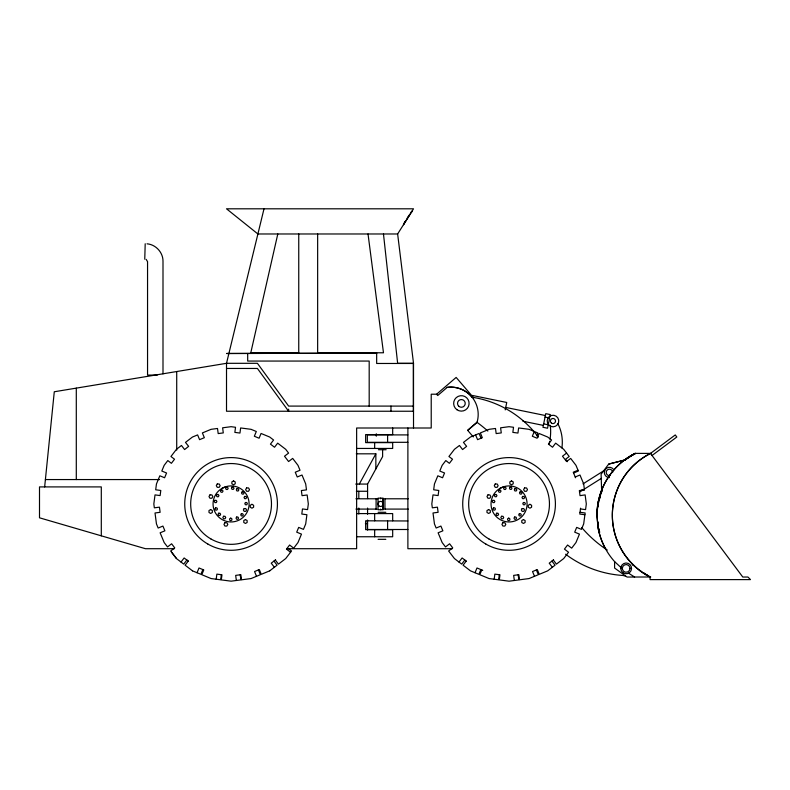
<?xml version="1.0" encoding="UTF-8"?>
<svg xmlns="http://www.w3.org/2000/svg" width="790" height="790" viewBox="0 0 790 790"><rect width="100%" height="100%" fill="white"/><g stroke="black" fill="none" stroke-linecap="round" stroke-linejoin="round"><path stroke-width="1.19" d="M144.758 259.199L145.202 243.764M605.92 549.406A69.313 69.313 0 0 1 598.099 527.75L596.904 515.06L598.109 502.42M44.655 486.907L54.283 391.761L226.513 363.311L257.412 363.311L288.626 406.09L413.516 406.09M216.193 579.228L216.865 574.123L221.97 574.794L221.299 579.899L231.114 581.173L240.891 579.89L240.219 574.784M221.348 574.695L220.677 579.801L211.088 578.557L201.796 574.705L203.771 569.955L199.011 567.98L197.036 572.74M494.175 579.228L494.846 574.123L499.952 574.794L499.28 579.899L509.076 581.193L518.852 579.899L518.181 574.794M499.31 574.705L498.638 579.811L489.069 578.557L479.787 574.705L481.752 569.955L476.992 567.98L475.027 572.74M580.571 508.187L579.781 514.053L584.896 514.725M620.812 568.01L621.088 566.637M472.094 396.768L472.361 395.444L506.736 402.475L505.225 409.892M549.86 416.863L550.334 414.592L545.752 413.654L542.957 427.281L547.539 428.219L549.633 417.999L545.051 417.061M277.803 233.978L250.786 352.775L298.748 352.775L298.748 233.978M264.008 208.807L226.513 363.311L226.513 411.244L413.516 411.244M598.129 502.46L601.605 490.205M557.503 423.479L558.273 424.467A40.626 40.626 0 0 1 561.907 447.881M202.882 569.56L200.907 574.31L192.454 570.844M534.297 431.498L532.322 436.248L537.082 438.223L539.057 433.463L547.697 437.038L551.568 440.02L548.438 444.108L552.516 447.239L555.656 443.151L563.695 449.312L569.195 456.492L565.62 459.227L567.506 461.686M536.598 435.784L537.773 432.93L529.053 429.326L518.625 427.953L517.954 433.058L512.848 432.387L513.52 427.281L509.066 426.689L500.603 427.805L501.275 432.91L496.169 433.582L495.498 428.476L489.069 429.326L480.36 432.93L482.325 437.69L477.575 439.665L475.6 434.905M359.302 484.072L375.852 453.816L356.27 453.816M367.577 498.589L367.577 484.072L382.617 456.59L382.617 449.234M226.226 487.223L225.585 488.339L226.226 489.454L227.52 489.454L228.162 488.339L227.52 487.223L225.604 486.867M504.218 487.223L503.576 488.339L504.218 489.454L505.501 489.454L506.143 488.339L505.501 487.223L503.595 486.867M405.231 221.338L403.917 223.412L404.47 223.758M407.196 218.218L409.171 215.097M397.637 233.978L413.516 208.807L226.513 208.807L257.896 233.978L397.637 233.978L413.516 363.311L413.516 428.002M181.009 562.055L184.139 557.967L188.227 561.107L185.087 565.186L192.483 570.824M458.99 562.055L462.12 557.967L466.456 561.285M464.826 560.031L461.686 564.119L454.438 558.56L448.641 551.015L452.729 547.875L449.599 543.787L445.511 546.927L442.163 542.562L438.114 532.796L442.874 530.821L440.909 526.071L436.149 528.036L434.451 523.938L433.009 512.977L438.114 512.305L437.433 507.16L432.328 507.832L431.814 503.941L433.009 494.896L438.114 495.577L438.786 490.472L433.68 489.79L434.451 483.944L437.828 475.797L442.578 477.762L444.553 473.003L439.793 471.038L442.163 465.32L445.807 460.57L449.382 463.315L452.512 459.227L448.937 456.492L454.438 449.312L459.454 445.471L462.584 449.559L466.613 446.35L463.463 442.39L470.435 437.038L479.086 433.463L481.051 438.223M466.209 561.107L463.078 565.186L470.445 570.834L478.868 574.33L480.843 569.57L482.739 570.36M286.74 548.704L356.636 548.704L356.636 428.002L431.222 428.002L431.222 394.21L436.613 394.21L456.146 377.423L473.654 397.805M471.65 396.708A27.472 27.472 0 0 0 447.189 387.376L437.729 395.514L436.613 394.21M467.729 430.422L477.19 422.295M275.601 559.833L271.247 563.171L274.377 567.25M269.706 570.844L277.102 565.176L273.962 561.088M566.578 453.085L562.49 456.215L566.578 461.538L570.657 458.407L575.969 465.31L578.339 471.038L573.58 473.003M553.563 559.843L549.228 563.171L552.358 567.25M652.036 455.494L676.803 437.008L675.262 434.944L650.496 453.43A69.313 69.313 0 0 0 650.081 577.036L650.081 579.603L750.5 579.603L747.923 577.036L742.778 577.036L650.496 453.43A69.135 69.135 0 0 0 650.496 577.036M583 483.875L604.844 470.09M579.495 492.15L601.348 478.375M222.069 488.329A18.022 18.022 0 0 1 249.107 503.941A18.022 18.022 0 0 1 222.069 519.553A18.022 18.022 0 0 1 222.069 488.329L226.414 486.531M269.736 570.824L261.283 574.33L259.308 569.57L254.558 571.545L256.523 576.295M500.05 488.329A18.022 18.022 0 0 1 527.088 503.941A18.022 18.022 0 0 1 500.05 519.553A18.022 18.022 0 0 1 500.05 488.329L504.395 486.531M578.013 470.257L573.254 472.223L575.555 477.762M575.219 476.982L579.979 475.017L583.692 483.944L584.462 489.879L579.356 490.55L580.028 495.656L585.133 494.896L586.318 503.941L585.568 509.619L580.462 508.948M624.268 460.116L608.735 464.046L601.101 474.188L601.625 490.254M608.764 464.086L624.298 460.155L635.042 453.391L651.148 453.401M581.391 490.195L584.462 489.79M376.662 353.17L226.671 353.495L376.662 353.17L376.662 363.469L413.358 363.469L413.358 411.106M413.516 363.311L397.637 363.311L383.476 233.978M226.513 368.456L257.412 368.456L288.626 411.244L288.626 409.181M157.279 375.082L147.552 375.082L147.552 261.648L146.14 259.357M407.887 434.905L367.33 434.905L367.33 442.311L407.887 442.311M356.636 448.444L392.679 448.444L392.679 442.637L365.642 442.637L365.642 434.589L392.679 434.589L392.679 428.002M378.44 449.727L386.162 449.727M45.395 479.56L159.57 479.56M355.707 484.072L367.577 484.072M356.359 491.262L367.577 491.262M378.025 498.144L383.18 498.144M355.935 498.786L378.025 498.786M384.947 498.786L408.272 498.786M355.935 509.086L376.8 509.086M384.947 509.086L408.272 509.086M378.025 509.738L383.18 509.738M378.104 512.295L385.826 512.295M356.636 513.589L392.679 513.589L392.679 520.808M407.887 520.966L365.642 520.808L365.642 529.656L392.679 529.656L392.679 536.756L356.636 536.756M365.395 523.602L367.577 523.602M407.887 529.498L367.33 529.498L367.33 520.966M378.104 539.333L385.826 539.333M174.402 548.704L145.449 548.704L39.5 517.806L39.5 486.907L101.298 486.907L101.298 535.827M452.255 548.704L407.887 548.704L407.887 428.002M650.723 576.996L627.053 577.036L614.59 568.04L614.59 561.591A69.313 69.313 0 0 1 598.03 527.75L596.924 515.1A69.313 69.313 0 0 1 635.051 453.43A69.313 69.313 0 0 0 596.973 515.1M580.028 512.305L585.133 512.977L583.682 523.938L581.43 529.369L576.67 527.394L574.705 532.154L579.455 534.129L575.959 542.562L571.674 548.161L567.585 545.021L564.445 549.109L568.533 552.25L563.685 558.56L556.446 564.119L553.316 560.031M147.049 243.814C155.739 244.505 163.056 252.395 162.997 261.135L162.997 373.858M505.728 407.423L545.367 415.53M543.658 423.875L548.24 424.813M522.921 421.228L543.342 425.395M412.232 210.841L403.473 224.725M411.136 211.987L411.679 212.322M628.603 573.214L634.627 577.036M550.531 425.563L550.294 425.395A51.429 51.429 0 0 1 550.047 439.368M288.261 548.487L291.53 550.995L285.704 558.56L278.465 564.119L275.325 560.031M290.552 552.25L286.464 549.109L289.604 545.021L293.683 548.161L297.978 542.562L301.474 534.129L296.714 532.154L298.689 527.394L303.449 529.369L305.7 523.938L306.905 514.725L301.8 514.053L302.471 508.948L307.577 509.619L308.327 503.941L307.152 494.984L302.047 495.656L301.375 490.55L306.481 489.879L305.7 483.944L301.997 475.017L297.238 476.982L295.262 472.223L300.022 470.257L297.978 465.32L292.675 458.407L288.587 461.538L284.509 456.215L288.587 453.085L285.704 449.312L277.675 443.151L274.535 447.239L270.447 444.108L273.587 440.02L269.706 437.038L261.065 433.463L259.1 438.223L254.341 436.248L256.315 431.498L251.072 429.326L240.634 427.953L239.963 433.058L234.857 432.387L235.529 427.281L231.075 426.689L222.622 427.805L223.294 432.91L218.188 433.582L217.517 428.476L211.088 429.326L202.378 432.93L204.343 437.69L199.584 439.665L197.619 434.905L192.454 437.038L185.482 442.39L188.632 446.35L184.603 449.559L181.463 445.471L176.456 449.312L170.956 456.492L174.531 459.227L171.391 463.315L167.816 460.57L164.182 465.32L161.812 471.038L166.572 473.003L164.597 477.762L159.837 475.797L156.459 483.944L155.689 489.79L160.795 490.472L160.123 495.577L155.018 494.896L153.833 503.941L154.346 507.832L159.452 507.16L160.123 512.305L155.018 512.977L156.459 523.938L158.158 528.036L162.918 526.071L164.893 530.821L160.133 532.796L164.182 542.562L167.529 546.927L171.608 543.787L174.748 547.875L170.66 551.015L176.456 558.56L183.724 564.109L186.865 560.021L188.494 561.275M614.59 561.591L621.345 567.862M473.319 436.929L467.621 430.293L477.081 422.166A27.324 27.324 0 0 0 447.189 387.376M551.924 561.098L555.064 565.186L547.687 570.844L539.264 574.33L537.299 569.57L532.539 571.545L534.504 576.295M171.637 552.23L176.486 558.55M536.38 569.955L538.355 574.705L529.053 578.557L519.494 579.821L518.823 574.705L513.658 575.387L514.33 580.492M258.419 569.936L260.394 574.695L251.072 578.557L241.513 579.821L240.841 574.705L235.677 575.387L236.348 580.492M368.022 233.978L383.476 352.775L317.649 352.775L317.649 233.978M598.109 522.022L598.415 525.439M390.981 406.09L390.981 411.244M387.604 434.905L387.604 442.311M387.604 520.966L387.604 529.498M384.947 498.628L384.947 509.254M383.18 498.786L383.18 509.086M383.022 498.628L383.022 509.254M380.602 498.144L380.602 498.786M380.602 509.086L380.602 509.738M378.025 498.628L378.025 509.254M376.287 433.779L376.287 436.208M376.099 498.628L376.099 509.254M375.852 453.816L375.852 468.944M374.657 442.637L374.657 448.444M374.657 513.589L374.657 520.808M374.657 529.656L374.657 536.756M369.187 406.228L369.187 361.06L247.685 361.06L247.685 353.495M367.577 508.029L367.577 514.31M367.577 520.008L367.577 530.041M358.818 491.262L358.818 498.451M358.818 508.029L358.818 514.023M176.713 371.537L176.713 450.103M76.294 388.127L76.294 479.56M650.14 577.036A69.313 69.313 0 0 1 643.169 572.928M641.263 571.605A69.313 69.313 0 0 1 639.416 570.232M634.143 565.729A69.313 69.313 0 0 1 631.674 563.28M599.59 532.233A69.313 69.313 0 0 1 598.83 528.846M597.99 506.992A69.313 69.313 0 0 1 598.307 504.701M598.702 502.42A69.313 69.313 0 0 1 602.197 490.215A69.313 69.313 0 0 0 601.081 493.474M624.86 460.126A69.313 69.313 0 0 1 635.634 453.401M647.622 575.337A69.313 69.313 0 0 1 643.682 572.898M565.601 554.215A106.403 106.403 0 0 0 623.231 575.485A7.643 7.643 0 0 0 625.167 575.969M632.049 563.635A7.643 7.643 0 0 1 633.076 565.354M471.729 397.173A101.574 101.574 0 0 1 538.346 437.097M607.273 550.057A120.465 120.465 0 0 1 581.736 527.572M476.893 422.255A128.622 128.622 0 0 1 487.825 431.063M599.659 532.233A69.313 69.313 0 0 1 598.889 528.846M599.492 499.043A69.313 69.313 0 0 1 600.39 495.685M624.93 460.126A69.313 69.313 0 0 1 635.703 453.401M610.107 475.57A3.219 3.219 0 0 1 606.236 472.825A3.219 3.219 0 0 1 609.317 469.211A3.219 3.219 0 0 1 612.645 472.588M609.436 477.575A5.155 5.155 0 0 1 604.972 469.853A5.155 5.155 0 0 1 613.889 469.853M549.721 441.215A51.429 51.429 0 0 1 549.119 443.96M209.952 494.896L208.985 496.564L209.952 498.243L211.888 498.243L212.846 496.564L211.888 494.896L209.952 494.896M217.26 483.984L216.292 485.653L217.26 487.331L219.186 487.331L220.153 485.653L219.186 483.984L217.26 483.984M217.043 494.5L216.391 495.616L217.043 496.732L218.326 496.732L218.968 495.616L218.326 494.5L217.043 494.5M214.979 500.366L214.337 501.482L214.979 502.598L216.263 502.598L216.914 501.482L216.263 500.366L214.979 500.366M221.091 490.007L220.45 491.123L221.091 492.239L222.375 492.239L223.027 491.123L222.375 490.007L221.091 490.007M215.542 507.861L214.9 508.977L215.542 510.093L216.835 510.093L217.477 508.977L216.835 507.861L215.542 507.861M232.092 487.114L231.45 488.23L232.092 489.346L233.376 489.346L234.018 488.23L233.376 487.114L232.092 487.114M218.692 513.214L218.05 514.33L218.692 515.445L219.985 515.445L220.627 514.33L219.985 513.214L218.692 513.214M236.941 488.734L236.299 489.849L236.941 490.965L238.234 490.965L238.876 489.849L238.234 488.734L236.941 488.734M223.56 516.275L222.839 517.529L223.56 518.783L225.012 518.783L225.733 517.529L225.012 516.275L223.56 516.275M242.155 491.854L241.503 492.96L242.155 494.076L243.439 494.076L244.08 492.96L243.439 491.854L242.155 491.854M224.923 522.723L223.965 524.392L224.923 526.061L226.858 526.061L227.826 524.392L226.858 522.723L224.923 522.723M246.608 487.934L245.641 489.612L246.608 491.281L248.534 491.281L249.502 489.612L248.534 487.934L246.608 487.934M244.663 496.436L244.021 497.542L244.663 498.658L245.947 498.658L246.599 497.542L245.947 496.436L244.663 496.436M236.644 517.035L236.003 518.151L236.644 519.267L237.928 519.267L238.58 518.151L237.928 517.035L236.644 517.035M245.453 502.529L244.811 503.645L245.453 504.761L246.737 504.761L247.379 503.645L246.737 502.529L245.453 502.529M241.375 513.717L240.733 514.833L241.375 515.949L242.668 515.949L243.31 514.833L242.668 513.717L241.375 513.717M244.169 508.582L243.359 509.975L244.169 511.367L245.779 511.367L246.579 509.975L245.779 508.582L244.169 508.582M487.934 494.896L486.976 496.564L487.934 498.243L489.869 498.243L490.837 496.564L489.869 494.896L487.934 494.896M495.241 483.984L494.273 485.653L495.241 487.331L497.177 487.331L498.135 485.653L497.177 483.984L495.241 483.984M495.024 494.5L494.382 495.616L495.024 496.732L496.308 496.732L496.95 495.616L496.308 494.5L495.024 494.5M492.96 500.366L492.318 501.482L492.96 502.598L494.254 502.598L494.896 501.482L494.254 500.366L492.96 500.366M499.073 490.007L498.431 491.123L499.073 492.239L500.366 492.239L501.008 491.123L500.366 490.007L499.073 490.007M493.533 507.861L492.891 508.977L493.533 510.093L494.817 510.093L495.458 508.977L494.817 507.861L493.533 507.861M510.073 487.114L509.432 488.23L510.073 489.346L511.367 489.346L512.009 488.23L511.367 487.114L510.073 487.114M496.683 513.214L496.031 514.33L496.683 515.445L497.967 515.445L498.609 514.33L497.967 513.214L496.683 513.214M514.932 488.734L514.28 489.849L514.932 490.965L516.216 490.965L516.857 489.849L516.216 488.734L514.932 488.734M501.541 516.275L500.821 517.529L501.541 518.783L502.993 518.783L503.714 517.529L502.993 516.275L501.541 516.275M520.136 491.854L519.494 492.96L520.136 494.076L521.42 494.076L522.062 492.96L521.42 491.854L520.136 491.854M502.914 522.723L501.946 524.392L502.914 526.061L504.84 526.061L505.807 524.392L504.84 522.723L502.914 522.723M524.59 487.934L523.622 489.612L524.59 491.281L526.525 491.281L527.483 489.612L526.525 487.934L524.59 487.934M522.644 496.436L522.002 497.542L522.644 498.658L523.938 498.658L524.58 497.542L523.938 496.436L522.644 496.436M514.626 517.035L513.984 518.151L514.626 519.267L515.919 519.267L516.561 518.151L515.919 517.035L514.626 517.035M523.434 502.529L522.792 503.645L523.434 504.761L524.718 504.761L525.37 503.645L524.718 502.529L523.434 502.529M522.15 508.582L521.341 509.975L522.15 511.367L523.76 511.367L524.56 509.975L523.76 508.582L522.15 508.582M519.366 513.717L518.714 514.833L519.366 515.949L520.649 515.949L521.291 514.833L520.649 513.717L519.366 513.717M233.534 480.913L231.865 481.88L231.865 483.816L233.534 484.784L235.203 483.816L235.203 481.88L233.534 480.913M210.663 509.58L208.994 510.547L208.994 512.483L210.663 513.441L212.342 512.483L212.342 510.547L210.663 509.58M251.941 504.316L250.272 505.284L250.272 507.219L251.941 508.187L253.62 507.219L253.62 505.284L251.941 504.316M230.759 518.121L229.643 518.773L229.643 520.057L230.759 520.699L231.875 520.057L231.875 518.773L230.759 518.121M245.463 519.573L243.784 520.541L243.784 522.476L245.463 523.444L247.132 522.476L247.132 520.541L245.463 519.573M511.515 480.913L509.846 481.88L509.846 483.816L511.515 484.784L513.194 483.816L513.194 481.88L511.515 480.913M488.654 509.58L486.976 510.547L486.976 512.483L488.654 513.441L490.323 512.483L490.323 510.547L488.654 509.58M529.932 504.316L528.253 505.284L528.253 507.219L529.932 508.187L531.601 507.219L531.601 505.284L529.932 504.316M508.74 518.121L507.624 518.773L507.624 520.057L508.74 520.699L509.856 520.057L509.856 518.773L508.74 518.121M523.444 519.573L521.775 520.541L521.775 522.476L523.444 523.444L525.113 522.476L525.113 520.541L523.444 519.573M630.025 568.375L629.887 567.378A3.861 3.861 0 0 0 622.303 568.375L622.431 569.383A3.861 3.861 0 0 0 630.025 568.375M378.785 505.758A2.577 2.577 0 0 0 383.091 504.603A2.577 2.577 0 0 0 379.941 501.453A2.577 2.577 0 0 0 378.785 505.758M458.733 406.218A3.861 3.861 0 0 0 465.132 404.292A3.861 3.861 0 0 0 460.264 399.701A3.861 3.861 0 0 0 458.733 406.218M456.936 409.724A7.722 7.722 0 0 0 469.072 404.085A7.722 7.722 0 0 0 458.121 396.402A7.722 7.722 0 0 0 456.936 409.724M210.881 538.928A40.399 40.399 0 0 0 271.474 503.941A40.399 40.399 0 0 0 210.881 468.954A40.399 40.399 0 0 0 210.881 538.928M207.908 544.083A46.353 46.353 0 0 0 277.428 503.941A46.353 46.353 0 0 0 207.908 463.799A46.353 46.353 0 0 0 207.908 544.083M488.862 538.928A40.399 40.399 0 0 0 549.455 503.941A40.399 40.399 0 0 0 488.862 468.954A40.399 40.399 0 0 0 488.862 538.928M485.89 544.083A46.353 46.353 0 0 0 555.41 503.941A46.353 46.353 0 0 0 485.89 463.799A46.353 46.353 0 0 0 485.89 544.083M623.172 572.839A5.372 5.372 0 0 0 631.536 568.751A5.372 5.372 0 0 0 623.814 563.556A5.372 5.372 0 0 0 623.172 572.839M548.892 425.129A5.797 5.797 0 0 0 558.579 422.531A5.797 5.797 0 0 0 551.489 415.431A5.797 5.797 0 0 0 548.892 425.129M551.499 423.154A2.577 2.577 0 0 0 555.518 421.238A2.577 2.577 0 0 0 551.845 418.71A2.577 2.577 0 0 0 551.499 423.154"/></g></svg>
